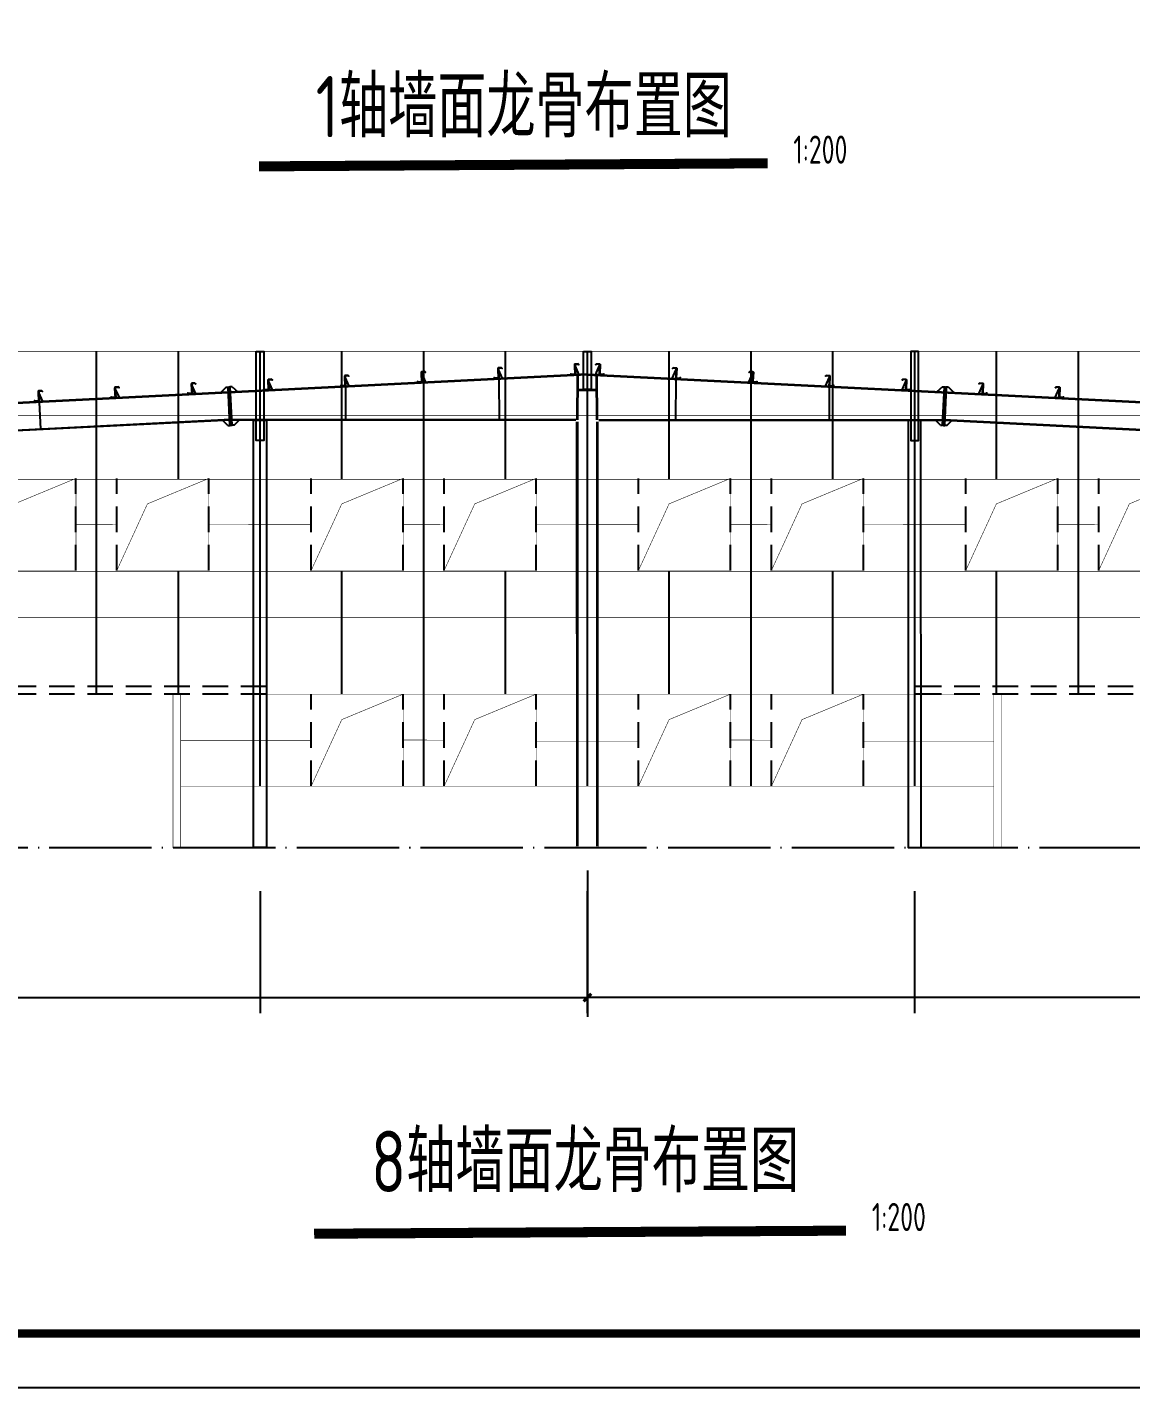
# Model space of a CAD drawing. Extents: x 180850 to 1399066, y 48356 to 327880.
# Drawn here: x 1220406 to 1241985, y 136123 to 162720 of the extents above; entities that cross this region are included whole.
import ezdxf

# ---------------------------------------------------------------- set-up
doc = ezdxf.new("R2010")
doc.units = 0
doc.header["$LTSCALE"] = 1000
doc.linetypes.add('DASHED', pattern=[0.75, 0.5, -0.25])
doc.linetypes.add('DOTE', pattern=[2.42, 2, -0.2, 0.02, -0.2])
for name, color, linetype in [('AXIS', 3, 'Continuous'), ('DIM_SYMB', 3, 'Continuous'), ('DOTE', 1, 'Continuous'), ('GL', 150, 'Continuous'), ('GZ', 50, 'Continuous'), ('LT', 181, 'Continuous'), ('NUM', 7, 'Continuous'), ('PUB_TITLE', 4, 'Continuous'), ('PZ', 202, 'Continuous')]:
    doc.layers.add(name, color=color, linetype=linetype)
doc.styles.add('_TCH_DIM_T3', font='SIMPLEX', dxfattribs={"width": 0.705882, "bigfont": 'GBCBIG'})
doc.styles.add('TSSD_Norm', font='tssdeng.shx', dxfattribs={"bigfont": 'hztxt.shx'})
doc.dimstyles.new('_TCH_ARCH&&150', dxfattribs={"dimtxt": 446.25, "dimasz": 150, "dimexe": 375, "dimexo": 450, "dimgap": 189.375, "dimtad": 1, "dimdec": 0, "dimzin": 0, "dimdsep": 46, "dimtxsty": '_TCH_DIM_T3', "dimblk": 'ARCHTICK', "dimcen": 0.09, "dimclrd": 3, "dimclre": 3, "dimclrt": 7, "dimazin": 2, "dimtfac": 1, "dimtdec": 0, "dimtix": 1, "dimtmove": 2, "dimatfit": 3, "dimfxl": 1, "dimtolj": 1, "dimtzin": 0, "dimarcsym": 0})

# ---------------------------------------------------------------- blocks, each defined once
blk = doc.blocks.new('_ArchTick')
at = {"color": 0, "linetype": 'ByBlock', "const_width": 0.4}
blk.add_lwpolyline([(-0.5, -0.5), (0.5, 0.5)], dxfattribs=at)
blk = doc.blocks.new('*D1331')
at = {"color": 3, "lineweight": -2, "transparency": 16777216}
for p, q in [((2111, 4973), (2111, 2090)), ((27461, 4948), (27461, 2090)), ((2111, 2465), (27461, 2465))]:
    blk.add_line(p, q, dxfattribs=at)
at = {"layer": 'Defpoints', "color": 0, "transparency": 16777216}
for p in [(2111, 5423), (27461, 5398, -1), (27461, 2465)]:
    blk.add_point(p, dxfattribs=at)
at = {"color": 3, "lineweight": -2, "transparency": 16777216, "xscale": 150, "yscale": 150, "zscale": 150, "rotation": 180}
blk.add_blockref('_ArchTick', (2111, 2465), dxfattribs=at)
at = {"color": 3, "lineweight": -2, "transparency": 16777216, "xscale": 150, "yscale": 150, "zscale": 150}
blk.add_blockref('_ArchTick', (27461, 2465), dxfattribs=at)
at = {"color": 7, "transparency": 16777216, "insert": (14786, 2877), "char_height": 446.2, "attachment_point": 5, "style": '_TCH_DIM_T3'}
blk.add_mtext('\\A1;25350', dxfattribs=at)
blk = doc.blocks.new('*D1330')
at = {"color": 3, "lineweight": -2, "transparency": 16777216}
for p, q in [((27461, 4948), (27461, 2090)), ((52811, 4948), (52811, 2090)), ((52811, 2465), (27461, 2465))]:
    blk.add_line(p, q, dxfattribs=at)
at = {"layer": 'Defpoints', "color": 0, "transparency": 16777216}
for p in [(27461, 5398, -1), (52811, 5398, -1), (27461, 2465)]:
    blk.add_point(p, dxfattribs=at)
at = {"color": 3, "lineweight": -2, "transparency": 16777216, "xscale": 150, "yscale": 150, "zscale": 150, "rotation": 180}
blk.add_blockref('_ArchTick', (27461, 2465), dxfattribs=at)
at = {"color": 3, "lineweight": -2, "transparency": 16777216, "xscale": 150, "yscale": 150, "zscale": 150}
blk.add_blockref('_ArchTick', (52811, 2465), dxfattribs=at)
at = {"color": 7, "transparency": 16777216, "insert": (40136, 2877), "char_height": 446.2, "attachment_point": 5, "style": '_TCH_DIM_T3'}
blk.add_mtext('\\A1;25350', dxfattribs=at)
blk = doc.blocks.new('A$C5C4D7DB2')
at = {"color": 8}
for p, q in [((22730.9, 14402.4, -0.9), (22730.6, 13763.2, -1.5)), ((25729, 14552.3, -0.9), (25734.1, 13762, -3.3)), ((29192.1, 14552.3, -0.9), (29187, 13762, -3.3)), ((32190.2, 14402.4, -0.9), (32190.5, 13763.2, -1.5)), ((16739.4, 14102.8, -0.9), (16765.7, 13577.5, -1)), ((20488, 13751.6, -0.9), (20460.5, 14300.9, -0.9)), ((34433.1, 13751.6, -0.9), (34460.5, 14300.9, -0.9))]:
    blk.add_line(p, q, dxfattribs=at)
at = {"color": 8, "elevation": -0.9}
blk.add_lwpolyline([(27279.4, 14350.9), (27641.7, 14350.9), (27641.7, 14336.4), (27279.4, 14336.4)], close=True, dxfattribs=at)
at = {"layer": 'AXIS'}
for p, q in [((21060.5, 4547.9, -0.9), (21060.5, 2160, -0.9)), ((27460.5, 4547.9, -0.9), (27460.5, 2160, -0.9)), ((33860.5, 4547.9, -0.9), (33860.5, 2160, -0.9))]:
    blk.add_line(p, q, dxfattribs=at)
at = {"layer": 'DOTE', "linetype": 'DOTE'}
blk.add_line((0, 5397.9, -0.9), (54273.6, 5397.9, -0.9), dxfattribs=at)
at = {"layer": 'GL', "color": 8}
for p, q in [((27460.5, 14638.9, -0.9), (2703.9, 13401.1, -0.9)), ((27460.5, 14650.9, -0.9), (2704.1, 13413.1, -0.9)), ((27262.9, 13762.3, -4.7), (27266.1, 14628.9, -9.5)), ((27276.9, 13762.3, -4.7), (27280.1, 14629.6, -9.5)), ((27460.5, 14650.9, -0.9), (52204.5, 13413.7, -0.9)), ((27460.5, 14638.9, -0.9), (52204.5, 13401.7, -0.9)), ((27644.2, 13762.3, -4.7), (27641, 14629.6, -9.5)), ((27658.2, 13762.3, -4.7), (27655, 14628.9, -9.5)), ((20487.4, 13763.6, -1.5), (7427.6, 13110.6, 0.1)), ((20488, 13751.6, -1.5), (7428.2, 13098.6, 0.1)), ((27233.2, 13761.4, -4.2), (20487.4, 13764, -0.1)), ((27233.2, 13750.2, -2.9), (20488, 13751.6, -0.9)), ((27687.9, 13761.4, -4.2), (34433.7, 13764, -0.1)), ((27687.9, 13750.2, -2.9), (34433.1, 13751.6, -0.9)), ((34433.1, 13751.6, -1.5), (47492.9, 13098.6, 0.1)), ((34433.7, 13763.6, -1.5), (47493.5, 13110.6, 0.1))]:
    blk.add_line(p, q, dxfattribs=at)
at = {"layer": 'GZ', "color": 8}
for p, q in [((27260.5, 5422.9, -0.9), (27258.2, 13722.3, -8.7)), ((27274.5, 5422.9, -0.9), (27272.2, 13722.3, -8.7)), ((27644.2, 13722.3, -9.3), (27646.5, 5422.9, -0.9)), ((27658.2, 13722.3, -9.3), (27660.5, 5422.9, -0.9))]:
    blk.add_line(p, q, dxfattribs=at)
at = {"layer": 'GZ', "elevation": -0.9}
for points in [[(20985.5, 15097.6), (21135.5, 15097.6), (21135.5, 13353.7), (20985.5, 13353.7)], [(27385.5, 15097.6), (27535.5, 15097.6), (27535.5, 14350.9), (27385.5, 14350.9)], [(33935.5, 15097.6), (33785.5, 15097.6), (33785.5, 13353.7), (33935.5, 13353.7)], [(20935.5, 5397.9), (20936.1, 13751.5), (21185, 13751.5), (21185.5, 5397.9)], [(33985.5, 5397.9), (33985, 13751.5), (33736.1, 13751.5), (33735.5, 5397.9)]]:
    blk.add_lwpolyline(points, close=True, dxfattribs=at)
at = {"layer": 'LT', "color": 8, "linetype": 'Continuous'}
for p, q in [((24239.2, 14642.3, -4.9), (24199.3, 14640.3, -4.9)), ((24239.2, 14642.3, -4.9), (24199.3, 14640.3, -4.9)), ((25737.3, 14717.2, -4.9), (25697.5, 14715.2, -4.9)), ((25737.3, 14717.2, -4.9), (25697.5, 14715.2, -4.9)), ((27235.5, 14792.1, -4.9), (27195.6, 14790.1, -4.9)), ((27235.5, 14792.1, -4.9), (27195.6, 14790.1, -4.9)), ((27240, 14700.7, -4.9), (27200.2, 14698.7, -4.9)), ((27240, 14700.7, -4.9), (27200.2, 14698.7, -4.9)), ((27681.1, 14700.7, -4.9), (27721, 14698.7, -4.9)), ((27681.1, 14700.7, -4.9), (27721, 14698.7, -4.9)), ((27685.7, 14792.1, -4.9), (27725.5, 14790.1, -4.9)), ((27685.7, 14792.1, -4.9), (27725.5, 14790.1, -4.9)), ((29183.8, 14717.2, -4.9), (29223.6, 14715.2, -4.9)), ((29183.8, 14717.2, -4.9), (29223.6, 14715.2, -4.9)), ((30681.9, 14642.3, -4.9), (30721.7, 14640.3, -4.9)), ((30681.9, 14642.3, -4.9), (30721.7, 14640.3, -4.9)), ((19744.8, 14417.6, -4.9), (19705, 14415.6, -4.9)), ((19744.8, 14417.6, -4.9), (19705, 14415.6, -4.9)), ((21242.9, 14492.5, -4.9), (21203.1, 14490.5, -4.9)), ((21242.9, 14492.5, -4.9), (21203.1, 14490.5, -4.9)), ((21247.5, 14401.1, -4.9), (21207.7, 14399.1, -4.9)), ((21247.5, 14401.1, -4.9), (21207.7, 14399.1, -4.9)), ((22741.1, 14567.4, -4.9), (22701.2, 14565.4, -4.9)), ((22741.1, 14567.4, -4.9), (22701.2, 14565.4, -4.9)), ((22745.6, 14476, -4.9), (22705.8, 14474, -4.9)), ((22745.6, 14476, -4.9), (22705.8, 14474, -4.9)), ((24243.8, 14550.9, -4.9), (24203.9, 14548.9, -4.9)), ((24243.8, 14550.9, -4.9), (24203.9, 14548.9, -4.9)), ((25741.9, 14625.8, -4.9), (25702, 14623.8, -4.9)), ((25741.9, 14625.8, -4.9), (25702, 14623.8, -4.9)), ((29179.2, 14625.8, -4.9), (29219, 14623.8, -4.9)), ((29179.2, 14625.8, -4.9), (29219, 14623.8, -4.9)), ((30677.3, 14550.9, -4.9), (30717.2, 14548.9, -4.9)), ((30677.3, 14550.9, -4.9), (30717.2, 14548.9, -4.9)), ((32175.4, 14476, -4.9), (32215.3, 14474, -4.9)), ((32175.4, 14476, -4.9), (32215.3, 14474, -4.9)), ((32180, 14567.4, -4.9), (32219.9, 14565.4, -4.9)), ((32180, 14567.4, -4.9), (32219.9, 14565.4, -4.9)), ((35176.3, 14417.6, -4.9), (35216.1, 14415.6, -4.9)), ((35176.3, 14417.6, -4.9), (35216.1, 14415.6, -4.9)), ((16748.6, 14267.8, -4.9), (16708.7, 14265.8, -4.9)), ((16748.6, 14267.8, -4.9), (16708.7, 14265.8, -4.9)), ((16753.1, 14176.4, -4.9), (16713.3, 14174.4, -4.9)), ((16753.1, 14176.4, -4.9), (16713.3, 14174.4, -4.9)), ((18246.7, 14342.7, -4.9), (18206.8, 14340.7, -4.9)), ((18246.7, 14342.7, -4.9), (18206.8, 14340.7, -4.9)), ((18251.3, 14251.3, -4.9), (18211.4, 14249.3, -4.9)), ((18251.3, 14251.3, -4.9), (18211.4, 14249.3, -4.9)), ((19749.4, 14326.2, -4.9), (19709.5, 14324.2, -4.9)), ((19749.4, 14326.2, -4.9), (19709.5, 14324.2, -4.9)), ((35171.7, 14326.2, -4.9), (35211.6, 14324.2, -4.9)), ((35171.7, 14326.2, -4.9), (35211.6, 14324.2, -4.9)), ((36669.8, 14251.3, -4.9), (36709.7, 14249.3, -4.9)), ((36669.8, 14251.3, -4.9), (36709.7, 14249.3, -4.9)), ((36674.4, 14342.7, -4.9), (36714.3, 14340.7, -4.9)), ((36674.4, 14342.7, -4.9), (36714.3, 14340.7, -4.9))]:
    blk.add_line(p, q, dxfattribs=at)
at = {"layer": 'LT', "color": 1, "linetype": 'Continuous'}
for p, q in [((33673.6, 14401.1, -4.9), (33713.4, 14399.1, -4.9)), ((33673.6, 14401.1, -4.9), (33713.4, 14399.1, -4.9)), ((33678.1, 14492.5, -4.9), (33718, 14490.5, -4.9)), ((33678.1, 14492.5, -4.9), (33718, 14490.5, -4.9))]:
    blk.add_line(p, q, dxfattribs=at)
at = {"layer": 'LT', "color": 8, "elevation": -4.9}
for points in [[(24216.9, 14686, -0.4142136), (24226.4, 14696.5), (24282.1, 14699.2), (24296.2, 14686.5), (24298.2, 14688.7), (24283.2, 14702.3), (24223.2, 14699.3, 0.4142136), (24213.7, 14688.8), (24222.6, 14512, -0.4142136), (24213.1, 14501.6), (24157.4, 14498.8), (24143.3, 14511.5), (24141.3, 14509.3), (24156.3, 14495.7), (24216.2, 14498.7, 0.4142136), (24225.7, 14509.2), (24216.9, 14686)], [(27213.1, 14835.8, -0.4142136), (27222.6, 14846.3), (27278.3, 14849.1), (27292.4, 14836.3), (27294.5, 14838.5), (27279.4, 14852.1), (27219.5, 14849.1, 0.4142136), (27210, 14838.6), (27218.8, 14661.8, -0.4142136), (27209.3, 14651.4), (27153.7, 14648.6), (27139.5, 14661.4), (27137.5, 14659.1), (27152.6, 14645.5), (27212.5, 14648.5, 0.4142136), (27222, 14659), (27213.1, 14835.8)], [(27708, 14835.8, 0.4142136), (27698.5, 14846.3), (27642.8, 14849.1), (27628.7, 14836.3), (27626.7, 14838.5), (27641.7, 14852.1), (27701.7, 14849.1, -0.4142136), (27711.2, 14838.6), (27702.3, 14661.8, 0.4142136), (27711.8, 14651.4), (27767.5, 14648.6), (27781.6, 14661.4), (27783.6, 14659.1), (27768.6, 14645.5), (27708.7, 14648.5, -0.4142136), (27699.2, 14659), (27708, 14835.8)], [(29206.1, 14760.9, 0.4142136), (29196.6, 14771.4), (29140.9, 14774.1), (29126.8, 14761.4), (29124.8, 14763.6), (29139.8, 14777.2), (29199.7, 14774.2, -0.4142136), (29209.2, 14763.7), (29200.4, 14586.9, 0.4142136), (29209.9, 14576.5), (29265.6, 14573.7), (29279.7, 14586.4), (29281.7, 14584.2), (29266.7, 14570.6), (29206.7, 14573.6, -0.4142136), (29197.2, 14584.1), (29206.1, 14760.9)], [(30704.2, 14686, 0.4142136), (30694.7, 14696.5), (30639, 14699.2), (30624.9, 14686.5), (30622.9, 14688.7), (30637.9, 14702.3), (30697.9, 14699.3, -0.4142136), (30707.4, 14688.8), (30698.5, 14512, 0.4142136), (30708, 14501.6), (30763.7, 14498.8), (30777.8, 14511.5), (30779.8, 14509.3), (30764.8, 14495.7), (30704.9, 14498.7, -0.4142136), (30695.4, 14509.2), (30704.2, 14686)], [(18224.4, 14386.3, -0.4142136), (18233.9, 14396.8), (18289.5, 14399.6), (18303.7, 14386.8), (18305.7, 14389.1), (18290.6, 14402.7), (18230.7, 14399.7, 0.4142136), (18221.2, 14389.2), (18230.1, 14212.4, -0.4142136), (18220.6, 14201.9), (18164.9, 14199.1), (18150.8, 14211.9), (18148.8, 14209.7), (18163.8, 14196.1), (18223.7, 14199.1, 0.4142136), (18233.2, 14209.6), (18224.4, 14386.3)], [(19722.5, 14461.3, -0.4142136), (19732, 14471.7), (19787.7, 14474.5), (19801.8, 14461.7), (19803.8, 14464), (19788.8, 14477.6), (19728.8, 14474.6, 0.4142136), (19719.4, 14464.1), (19728.2, 14287.3, -0.4142136), (19718.7, 14276.8), (19663, 14274), (19648.9, 14286.8), (19646.9, 14284.6), (19661.9, 14271), (19721.9, 14274, 0.4142136), (19731.3, 14284.5), (19722.5, 14461.3)], [(21220.6, 14536.2, -0.4142136), (21230.1, 14546.6), (21285.8, 14549.4), (21299.9, 14536.7), (21301.9, 14538.9), (21286.9, 14552.5), (21227, 14549.5, 0.4142136), (21217.5, 14539), (21226.3, 14362.2, -0.4142136), (21216.8, 14351.7), (21161.1, 14349), (21147, 14361.7), (21145, 14359.5), (21160.1, 14345.9), (21220, 14348.9, 0.4142136), (21229.5, 14359.4), (21220.6, 14536.2)], [(22718.8, 14611.1, -0.4142136), (22728.2, 14621.6), (22783.9, 14624.3), (22798.1, 14611.6), (22800.1, 14613.8), (22785, 14627.4), (22725.1, 14624.4, 0.4142136), (22715.6, 14613.9), (22724.5, 14437.1, -0.4142136), (22715, 14426.6), (22659.3, 14423.9), (22645.2, 14436.6), (22643.1, 14434.4), (22658.2, 14420.8), (22718.1, 14423.8, 0.4142136), (22727.6, 14434.3), (22718.8, 14611.1)], [(32202.3, 14611.1, 0.4142136), (32192.8, 14621.6), (32137.2, 14624.3), (32123, 14611.6), (32121, 14613.8), (32136.1, 14627.4), (32196, 14624.4, -0.4142136), (32205.5, 14613.9), (32196.6, 14437.1, 0.4142136), (32206.1, 14426.6), (32261.8, 14423.9), (32275.9, 14436.6), (32278, 14434.4), (32262.9, 14420.8), (32203, 14423.8, -0.4142136), (32193.5, 14434.3), (32202.3, 14611.1)], [(35198.6, 14461.3, 0.4142136), (35189.1, 14471.7), (35133.4, 14474.5), (35119.3, 14461.7), (35117.3, 14464), (35132.3, 14477.6), (35192.3, 14474.6, -0.4142136), (35201.7, 14464.1), (35192.9, 14287.3, 0.4142136), (35202.4, 14276.8), (35258.1, 14274), (35272.2, 14286.8), (35274.2, 14284.6), (35259.2, 14271), (35199.2, 14274, -0.4142136), (35189.8, 14284.5), (35198.6, 14461.3)], [(36696.7, 14386.3, 0.4142136), (36687.2, 14396.8), (36631.5, 14399.6), (36617.4, 14386.8), (36615.4, 14389.1), (36630.5, 14402.7), (36690.4, 14399.7, -0.4142136), (36699.9, 14389.2), (36691, 14212.4, 0.4142136), (36700.5, 14201.9), (36756.2, 14199.1), (36770.3, 14211.9), (36772.3, 14209.7), (36757.3, 14196.1), (36697.4, 14199.1, -0.4142136), (36687.9, 14209.6), (36696.7, 14386.3)], [(16726.2, 14311.4, -0.4142136), (16735.7, 14321.9), (16791.4, 14324.7), (16805.5, 14311.9), (16807.6, 14314.2), (16792.5, 14327.8), (16732.6, 14324.8, 0.4142136), (16723.1, 14314.3), (16731.9, 14137.5, -0.4142136), (16722.4, 14127), (16666.8, 14124.2), (16652.6, 14137), (16650.6, 14134.8), (16665.7, 14121.2), (16725.6, 14124.2, 0.4142136), (16735.1, 14134.7), (16726.2, 14311.4)]]:
    blk.add_lwpolyline(points, format="xyb", dxfattribs=at)
at = {"layer": 'LT', "color": 8, "elevation": -0.9}
for points in [[(24217.1, 14681), (24223.1, 14681.3), (24232.7, 14489.5), (24226.7, 14489.2)], [(24223.6, 14671.3), (24232.7, 14489.5), (24302.6, 14493)], [(27213.4, 14830.8), (27219.4, 14831.1), (27229, 14639.3), (27223, 14639)], [(27219.9, 14821.1), (27229, 14639.3), (27298.9, 14642.8)], [(27701.3, 14821.1), (27692.2, 14639.3), (27622.3, 14642.8)], [(27707.8, 14830.8), (27701.8, 14831.1), (27692.2, 14639.3), (27698.2, 14639)], [(29199.3, 14746.2), (29190.3, 14564.4), (29120.4, 14567.9)], [(29205.8, 14755.9), (29199.8, 14756.2), (29190.3, 14564.4), (29196.2, 14564.1)], [(30697.5, 14671.3), (30688.4, 14489.5), (30618.5, 14493)], [(30704, 14681), (30698, 14681.3), (30688.4, 14489.5), (30694.4, 14489.2)], [(18224.6, 14381.4), (18230.6, 14381.7), (18240.2, 14189.9), (18234.2, 14189.6)], [(18231.1, 14371.7), (18240.2, 14189.9), (18310.1, 14193.4)], [(19722.8, 14456.3), (19728.7, 14456.6), (19738.3, 14264.8), (19732.3, 14264.5)], [(19729.2, 14446.6), (19738.3, 14264.8), (19808.2, 14268.3)], [(21220.9, 14531.2), (21226.9, 14531.5), (21236.5, 14339.7), (21230.5, 14339.4)], [(21227.4, 14521.5), (21236.5, 14339.7), (21306.4, 14343.2)], [(22719, 14606.1), (22725, 14606.4), (22734.6, 14414.6), (22728.6, 14414.3)], [(22725.5, 14596.4), (22734.6, 14414.6), (22804.5, 14418.1)], [(32195.6, 14596.4), (32186.5, 14414.6), (32116.6, 14418.1)], [(32202.1, 14606.1), (32196.1, 14606.4), (32186.5, 14414.6), (32192.5, 14414.3)], [(35191.9, 14446.6), (35182.8, 14264.8), (35112.9, 14268.3)], [(35198.3, 14456.3), (35192.4, 14456.6), (35182.8, 14264.8), (35188.8, 14264.5)], [(36690, 14371.7), (36680.9, 14189.9), (36611, 14193.4)], [(36696.5, 14381.4), (36690.5, 14381.7), (36680.9, 14189.9), (36686.9, 14189.6)], [(16726.5, 14306.4), (16732.5, 14306.7), (16742.1, 14115), (16736.1, 14114.7)], [(16733, 14296.8), (16742.1, 14115), (16812, 14118.5)]]:
    blk.add_lwpolyline(points, close=True, dxfattribs=at)
at = {"layer": 'LT', "elevation": -4.9}
for points in [[(25715, 14760.9, -0.4142136), (25724.5, 14771.4), (25780.2, 14774.1), (25794.3, 14761.4), (25796.3, 14763.6), (25781.3, 14777.2), (25721.4, 14774.2, 0.4142136), (25711.9, 14763.7), (25720.7, 14586.9, -0.4142136), (25711.2, 14576.5), (25655.5, 14573.7), (25641.4, 14586.4), (25639.4, 14584.2), (25654.4, 14570.6), (25714.4, 14573.6, 0.4142136), (25723.9, 14584.1), (25715, 14760.9)], [(33700.5, 14536.2, 0.4142136), (33691, 14546.6), (33635.3, 14549.4), (33621.2, 14536.7), (33619.2, 14538.9), (33634.2, 14552.5), (33694.1, 14549.5, -0.4142136), (33703.6, 14539), (33694.8, 14362.2, 0.4142136), (33704.3, 14351.7), (33759.9, 14349), (33774.1, 14361.7), (33776.1, 14359.5), (33761, 14345.9), (33701.1, 14348.9, -0.4142136), (33691.6, 14359.4), (33700.5, 14536.2)]]:
    blk.add_lwpolyline(points, format="xyb", dxfattribs=at)
at = {"layer": 'LT', "elevation": -0.9}
for points in [[(25715.3, 14755.9), (25721.3, 14756.2), (25730.8, 14564.4), (25724.9, 14564.1)], [(25721.8, 14746.2), (25730.8, 14564.4), (25800.7, 14567.9)], [(33693.7, 14521.5), (33684.6, 14339.7), (33614.7, 14343.2)], [(33700.2, 14531.2), (33694.2, 14531.5), (33684.6, 14339.7), (33690.6, 14339.4)]]:
    blk.add_lwpolyline(points, close=True, dxfattribs=at)
at = {"layer": 'LT', "color": 8, "linetype": 'Continuous'}
for points in [[(24216.7, 14628.9, -4.9), (24215.5, 14653.4, -4.9), (24225.7, 14629.4, -4.9), (24224.5, 14653.8, -4.9)], [(24216.7, 14628.9, -4.9), (24215.5, 14653.4, -4.9), (24225.7, 14629.4, -4.9), (24224.5, 14653.8, -4.9)], [(25718.2, 14636.9, -4.9), (25719.4, 14612.4, -4.9), (25727.2, 14637.3, -4.9), (25728.4, 14612.9, -4.9)], [(25718.2, 14636.9, -4.9), (25719.4, 14612.4, -4.9), (25727.2, 14637.3, -4.9), (25728.4, 14612.9, -4.9)], [(27213, 14778.7, -4.9), (27211.8, 14803.2, -4.9), (27222, 14779.2, -4.9), (27220.8, 14803.6, -4.9)], [(27213, 14778.7, -4.9), (27211.8, 14803.2, -4.9), (27222, 14779.2, -4.9), (27220.8, 14803.6, -4.9)], [(27216.3, 14711.8, -4.9), (27217.6, 14687.3, -4.9), (27225.3, 14712.2, -4.9), (27226.6, 14687.8, -4.9)], [(27216.3, 14711.8, -4.9), (27217.6, 14687.3, -4.9), (27225.3, 14712.2, -4.9), (27226.6, 14687.8, -4.9)], [(27704.8, 14711.8, -4.9), (27703.6, 14687.3, -4.9), (27695.8, 14712.2, -4.9), (27694.6, 14687.8, -4.9)], [(27704.8, 14711.8, -4.9), (27703.6, 14687.3, -4.9), (27695.8, 14712.2, -4.9), (27694.6, 14687.8, -4.9)], [(27708.2, 14778.7, -4.9), (27709.4, 14803.2, -4.9), (27699.2, 14779.2, -4.9), (27700.4, 14803.6, -4.9)], [(27708.2, 14778.7, -4.9), (27709.4, 14803.2, -4.9), (27699.2, 14779.2, -4.9), (27700.4, 14803.6, -4.9)], [(29202.9, 14636.9, -4.9), (29201.7, 14612.4, -4.9), (29193.9, 14637.3, -4.9), (29192.7, 14612.9, -4.9)], [(29202.9, 14636.9, -4.9), (29201.7, 14612.4, -4.9), (29193.9, 14637.3, -4.9), (29192.7, 14612.9, -4.9)], [(29206.2, 14703.8, -4.9), (29207.5, 14728.3, -4.9), (29197.2, 14704.3, -4.9), (29198.5, 14728.7, -4.9)], [(29206.2, 14703.8, -4.9), (29207.5, 14728.3, -4.9), (29197.2, 14704.3, -4.9), (29198.5, 14728.7, -4.9)], [(30704.4, 14628.9, -4.9), (30705.6, 14653.4, -4.9), (30695.4, 14629.4, -4.9), (30696.6, 14653.8, -4.9)], [(30704.4, 14628.9, -4.9), (30705.6, 14653.4, -4.9), (30695.4, 14629.4, -4.9), (30696.6, 14653.8, -4.9)], [(19722.4, 14404.2, -4.9), (19721.1, 14428.6, -4.9), (19731.3, 14404.6, -4.9), (19730.1, 14429.1, -4.9)], [(19722.4, 14404.2, -4.9), (19721.1, 14428.6, -4.9), (19731.3, 14404.6, -4.9), (19730.1, 14429.1, -4.9)], [(21220.5, 14479.1, -4.9), (21219.3, 14503.6, -4.9), (21229.5, 14479.5, -4.9), (21228.2, 14504, -4.9)], [(21220.5, 14479.1, -4.9), (21219.3, 14503.6, -4.9), (21229.5, 14479.5, -4.9), (21228.2, 14504, -4.9)], [(21223.8, 14412.1, -4.9), (21225, 14387.7, -4.9), (21232.8, 14412.6, -4.9), (21234, 14388.1, -4.9)], [(21223.8, 14412.1, -4.9), (21225, 14387.7, -4.9), (21232.8, 14412.6, -4.9), (21234, 14388.1, -4.9)], [(22718.6, 14554, -4.9), (22717.4, 14578.5, -4.9), (22727.6, 14554.4, -4.9), (22726.4, 14578.9, -4.9)], [(22718.6, 14554, -4.9), (22717.4, 14578.5, -4.9), (22727.6, 14554.4, -4.9), (22726.4, 14578.9, -4.9)], [(22722, 14487.1, -4.9), (22723.2, 14462.6, -4.9), (22730.9, 14487.5, -4.9), (22732.2, 14463, -4.9)], [(22722, 14487.1, -4.9), (22723.2, 14462.6, -4.9), (22730.9, 14487.5, -4.9), (22732.2, 14463, -4.9)], [(24220.1, 14562, -4.9), (24221.3, 14537.5, -4.9), (24229.1, 14562.4, -4.9), (24230.3, 14537.9, -4.9)], [(24220.1, 14562, -4.9), (24221.3, 14537.5, -4.9), (24229.1, 14562.4, -4.9), (24230.3, 14537.9, -4.9)], [(30701, 14562, -4.9), (30699.8, 14537.5, -4.9), (30692, 14562.4, -4.9), (30690.8, 14537.9, -4.9)], [(30701, 14562, -4.9), (30699.8, 14537.5, -4.9), (30692, 14562.4, -4.9), (30690.8, 14537.9, -4.9)], [(32199.1, 14487.1, -4.9), (32197.9, 14462.6, -4.9), (32190.2, 14487.5, -4.9), (32188.9, 14463, -4.9)], [(32199.1, 14487.1, -4.9), (32197.9, 14462.6, -4.9), (32190.2, 14487.5, -4.9), (32188.9, 14463, -4.9)], [(32202.5, 14554, -4.9), (32203.7, 14578.5, -4.9), (32193.5, 14554.4, -4.9), (32194.7, 14578.9, -4.9)], [(32202.5, 14554, -4.9), (32203.7, 14578.5, -4.9), (32193.5, 14554.4, -4.9), (32194.7, 14578.9, -4.9)], [(35198.7, 14404.2, -4.9), (35200, 14428.6, -4.9), (35189.8, 14404.6, -4.9), (35191, 14429.1, -4.9)], [(35198.7, 14404.2, -4.9), (35200, 14428.6, -4.9), (35189.8, 14404.6, -4.9), (35191, 14429.1, -4.9)], [(16726.1, 14254.4, -4.9), (16724.9, 14278.8, -4.9), (16735.1, 14254.8, -4.9), (16733.9, 14279.3, -4.9)], [(16726.1, 14254.4, -4.9), (16724.9, 14278.8, -4.9), (16735.1, 14254.8, -4.9), (16733.9, 14279.3, -4.9)], [(16729.4, 14187.4, -4.9), (16730.7, 14163, -4.9), (16738.4, 14187.9, -4.9), (16739.7, 14163.4, -4.9)], [(16729.4, 14187.4, -4.9), (16730.7, 14163, -4.9), (16738.4, 14187.9, -4.9), (16739.7, 14163.4, -4.9)], [(18224.2, 14329.3, -4.9), (18223, 14353.7, -4.9), (18233.2, 14329.7, -4.9), (18232, 14354.2, -4.9)], [(18224.2, 14329.3, -4.9), (18223, 14353.7, -4.9), (18233.2, 14329.7, -4.9), (18232, 14354.2, -4.9)], [(18227.6, 14262.3, -4.9), (18228.8, 14237.9, -4.9), (18236.6, 14262.8, -4.9), (18237.8, 14238.3, -4.9)], [(18227.6, 14262.3, -4.9), (18228.8, 14237.9, -4.9), (18236.6, 14262.8, -4.9), (18237.8, 14238.3, -4.9)], [(19725.7, 14337.2, -4.9), (19726.9, 14312.8, -4.9), (19734.7, 14337.7, -4.9), (19735.9, 14313.2, -4.9)], [(19725.7, 14337.2, -4.9), (19726.9, 14312.8, -4.9), (19734.7, 14337.7, -4.9), (19735.9, 14313.2, -4.9)], [(35195.4, 14337.2, -4.9), (35194.2, 14312.8, -4.9), (35186.4, 14337.7, -4.9), (35185.2, 14313.2, -4.9)], [(35195.4, 14337.2, -4.9), (35194.2, 14312.8, -4.9), (35186.4, 14337.7, -4.9), (35185.2, 14313.2, -4.9)], [(36693.5, 14262.3, -4.9), (36692.3, 14237.9, -4.9), (36684.5, 14262.8, -4.9), (36683.3, 14238.3, -4.9)], [(36693.5, 14262.3, -4.9), (36692.3, 14237.9, -4.9), (36684.5, 14262.8, -4.9), (36683.3, 14238.3, -4.9)], [(36696.9, 14329.3, -4.9), (36698.1, 14353.7, -4.9), (36687.9, 14329.7, -4.9), (36689.1, 14354.2, -4.9)], [(36696.9, 14329.3, -4.9), (36698.1, 14353.7, -4.9), (36687.9, 14329.7, -4.9), (36689.1, 14354.2, -4.9)]]:
    blk.add_solid(points, dxfattribs=at)
at = {"layer": 'LT', "color": 1, "linetype": 'Continuous'}
for points in [[(25714.9, 14703.8, -4.9), (25713.6, 14728.3, -4.9), (25723.9, 14704.3, -4.9), (25722.6, 14728.7, -4.9)], [(25714.9, 14703.8, -4.9), (25713.6, 14728.3, -4.9), (25723.9, 14704.3, -4.9), (25722.6, 14728.7, -4.9)], [(33697.3, 14412.1, -4.9), (33696, 14387.7, -4.9), (33688.3, 14412.6, -4.9), (33687.1, 14388.1, -4.9)], [(33697.3, 14412.1, -4.9), (33696, 14387.7, -4.9), (33688.3, 14412.6, -4.9), (33687.1, 14388.1, -4.9)], [(33700.6, 14479.1, -4.9), (33701.8, 14503.6, -4.9), (33691.6, 14479.5, -4.9), (33692.9, 14504, -4.9)], [(33700.6, 14479.1, -4.9), (33701.8, 14503.6, -4.9), (33691.6, 14479.5, -4.9), (33692.9, 14504, -4.9)]]:
    blk.add_solid(points, dxfattribs=at)
at = {"layer": 'PZ', "color": 8}
for p, q in [((20395.6, 14397.8, -2.9), (20295.9, 14292.7, -4.9)), ((20395.6, 14397.8, -2.9), (20295.9, 14292.7, -4.9)), ((20395.6, 14397.8, -2.9), (20435.6, 14399.8, -2.9)), ((20395.6, 14397.8, -2.9), (20435.6, 14399.8, -2.9)), ((20515.5, 14403.8, -2.9), (20475.5, 14401.8, -2.9)), ((20515.5, 14403.8, -2.9), (20475.5, 14401.8, -2.9)), ((20515.5, 14403.8, -2.9), (20625.2, 14309.1, -4.9)), ((20515.5, 14403.8, -2.9), (20625.2, 14309.1, -4.9)), ((34405.6, 14403.8, -2.9), (34295.9, 14309.1, -4.9)), ((34405.6, 14403.8, -2.9), (34295.9, 14309.1, -4.9)), ((34405.6, 14403.8, -2.9), (34445.6, 14401.8, -2.9)), ((34405.6, 14403.8, -2.9), (34445.6, 14401.8, -2.9)), ((34525.5, 14397.8, -2.9), (34485.5, 14399.8, -2.9)), ((34525.5, 14397.8, -2.9), (34485.5, 14399.8, -2.9)), ((34525.5, 14397.8, -2.9), (34625.2, 14292.7, -4.9)), ((34525.5, 14397.8, -2.9), (34625.2, 14292.7, -4.9)), ((20433.1, 13648.7, -1.5), (20330.4, 13743.7, -1.5)), ((20433.1, 13648.7, -1.5), (20330.4, 13743.7, -1.5)), ((20433.1, 13648.7, -1.5), (20473, 13650.7, -1.5)), ((20433.1, 13648.7, -1.5), (20473, 13650.7, -1.5)), ((20552.9, 13654.7, -1.5), (20513, 13652.7, -1.5)), ((20552.9, 13654.7, -1.5), (20513, 13652.7, -1.5)), ((20552.9, 13654.7, -1.5), (20649.5, 13750.4, -1.5)), ((20552.9, 13654.7, -1.5), (20649.5, 13750.4, -1.5)), ((34368.2, 13654.7, -1.5), (34271.6, 13750.4, -1.5)), ((34368.2, 13654.7, -1.5), (34271.6, 13750.4, -1.5)), ((34368.2, 13654.7, -1.5), (34408.1, 13652.7, -1.5)), ((34368.2, 13654.7, -1.5), (34408.1, 13652.7, -1.5)), ((34488, 13648.7, -1.5), (34448.1, 13650.7, -1.5)), ((34488, 13648.7, -1.5), (34448.1, 13650.7, -1.5)), ((34488, 13648.7, -1.5), (34590.7, 13743.7, -1.5)), ((34488, 13648.7, -1.5), (34590.7, 13743.7, -1.5))]:
    blk.add_line(p, q, dxfattribs=at)
at = {"layer": 'PZ', "color": 8, "elevation": -0.9}
for points in [[(20493, 13651.7), (20473, 13650.7), (20435.6, 14399.8), (20455.6, 14400.8)], [(20493, 13651.7), (20473, 13650.7), (20435.6, 14399.8), (20455.6, 14400.8)], [(20493, 13651.7), (20513, 13652.7), (20475.5, 14401.8), (20455.6, 14400.8)], [(20493, 13651.7), (20513, 13652.7), (20475.5, 14401.8), (20455.6, 14400.8)], [(34428.1, 13651.7), (34408.1, 13652.7), (34445.6, 14401.8), (34465.5, 14400.8)], [(34428.1, 13651.7), (34408.1, 13652.7), (34445.6, 14401.8), (34465.5, 14400.8)], [(34428.1, 13651.7), (34448.1, 13650.7), (34485.5, 14399.8), (34465.5, 14400.8)], [(34428.1, 13651.7), (34448.1, 13650.7), (34485.5, 14399.8), (34465.5, 14400.8)]]:
    blk.add_lwpolyline(points, close=True, dxfattribs=at)
at = {"layer": 'PZ', "color": 8, "const_width": 2, "elevation": -4.7}
for points in [[(27233.2, 13762.2), (27733.2, 13762.3), (27733.2, 13742.3), (27233.2, 13742.2)], [(27233.2, 13722.2), (27733.2, 13722.3), (27733.2, 13742.3), (27233.2, 13742.2)]]:
    blk.add_lwpolyline(points, close=True, dxfattribs=at)
at = {"layer": 'PZ', "const_width": 2.25, "elevation": -0.9}
for points in [[(27467.5, 5597.9), (27453.5, 5597.9), (27453.5, 5422.9), (27467.5, 5422.9)], [(27235.5, 5397.9), (27685.5, 5397.9), (27685.5, 5422.9), (27235.5, 5422.9)]]:
    blk.add_lwpolyline(points, close=True, dxfattribs=at)
dim = blk.add_linear_dim(base=(27460.5, 2464.5), p1=(2110.5, 5422.9), p2=(27460.5, 5397.9, -0.9), dimstyle='_TCH_ARCH&&150')
dim.commit()
dim.dimension.update_dxf_attribs({"geometry": '*D1331', "text_midpoint": (14785.5, 2877)})
dim = blk.add_linear_dim(base=(27460.5, 2464.5), p1=(52810.5, 5397.9, -0.9), p2=(27460.5, 5397.9, -0.9), angle=180, dimstyle='_TCH_ARCH&&150')
dim.commit()
dim.dimension.update_dxf_attribs({"geometry": '*D1330', "text_midpoint": (40135.5, 2877)})

msp = doc.modelspace()

# ---------------------------------------------------------------- linework, layer by layer
at = {"color": 4}
for p, q in [((1221754.46, 156382.58, -4.87), (1221754.46, 149683.2, -1.03)), ((1223354.46, 156382.58, -4.87), (1223354.46, 153882.95)), ((1224954.46, 156382.58, -4.87), (1224954.46, 147882.95)), ((1226554.46, 156382.58, -8.15), (1226554.46, 153882.95, -3.27)), ((1228154.46, 156382.58, -4.87), (1228154.46, 147882.95, 0)), ((1229754.46, 156382.58, -4.87), (1229754.46, 153882.95)), ((1231354.46, 156382.58, -4.87), (1231354.46, 147882.95)), ((1232954.46, 156382.58, -8.15), (1232954.46, 153882.95, -3.27)), ((1234554.46, 156382.58, -4.87), (1234554.46, 147882.95, 0)), ((1236154.46, 156382.58, -4.87), (1236154.46, 153882.95)), ((1237754.46, 156382.58, -4.87), (1237754.46, 147882.95)), ((1239354.46, 156382.58, -8.15), (1239354.46, 153882.95, -3.27)), ((1240954.46, 156382.58, -4.87), (1240954.46, 149682.95, -1.03)), ((1223354.46, 152082.95, 0.86), (1223354.46, 149679.58, -0.17)), ((1226554.46, 152082.95, -2.41), (1226554.46, 149679.57, -3.44)), ((1229754.46, 152082.95, 0.86), (1229754.46, 149679.58, -0.17)), ((1232954.46, 152082.95, -2.41), (1232954.46, 149679.57, -3.44)), ((1236154.46, 152082.95, 0.86), (1236154.46, 149679.58, -0.17)), ((1239354.46, 152082.95, -2.41), (1239354.46, 149679.57, -3.44))]:
    msp.add_line(p, q, dxfattribs=at)
at = {"layer": 'DIM_SYMB', "const_width": 196}
for points in [[(1224936.41, 159999.7), (1234883, 160060)], [(1226016.66, 139134.29), (1236417.83, 139194.59)]]:
    msp.add_lwpolyline(points, dxfattribs=at)
at = {"layer": 'LT', "linetype": 'DASHED'}
for p, q in [((1221358.05, 152099.95, 0), (1221358.05, 153900.03, 0)), ((1222158.05, 152099.95, 0), (1222158.05, 153900.03, 0)), ((1223958.05, 152099.95, 0), (1223958.05, 153900.03, 0)), ((1225958.05, 152099.95, 0), (1225958.05, 153900.03, 0)), ((1227758.05, 152099.95, 0), (1227758.05, 153900.03, 0)), ((1228558.05, 152099.95, 0), (1228558.05, 153900.03, 0)), ((1230358.05, 152099.95, 0), (1230358.05, 153900.03, 0)), ((1232358.05, 152099.95, 0), (1232358.05, 153900.03, 0)), ((1234158.05, 152099.95, 0), (1234158.05, 153900.03, 0)), ((1234958.05, 152099.95, 0), (1234958.05, 153900.03, 0)), ((1236758.05, 152099.95, 0), (1236758.05, 153900.03, 0)), ((1238758.05, 152099.95, 0), (1238758.05, 153900.03, 0)), ((1240558.05, 152099.95, 0), (1240558.05, 153900.03, 0)), ((1241358.05, 152099.95, 0), (1241358.05, 153900.03, 0)), ((1225082.84, 149832.91, -0.86), (1218433.07, 149832.91, -0.86)), ((1244282.84, 149832.91, -0.86), (1237633.07, 149832.91, -0.86)), ((1225082.85, 149682.9, -0.86), (1218433.07, 149682.99, -0.86)), ((1225958.05, 147882.95), (1225958.05, 149683.03)), ((1227758.05, 147882.95), (1227758.05, 149683.03)), ((1228558.05, 147882.95), (1228558.05, 149683.03)), ((1230358.05, 147882.95), (1230358.05, 149683.03)), ((1232358.05, 147882.95), (1232358.05, 149683.03)), ((1234158.05, 147882.95), (1234158.05, 149683.03)), ((1234958.05, 147882.95), (1234958.05, 149683.03)), ((1236758.05, 147882.95), (1236758.05, 149683.03)), ((1244282.85, 149682.9, -0.86), (1237633.07, 149682.99, -0.86))]:
    msp.add_line(p, q, dxfattribs=at)
at = {"layer": 'LT', "linetype": 'DASHED', "const_width": 10}
for points, elevation in [([(1256933.05, 156382.58), (1206008, 156382.58)], -4.87), ([(1256931.87, 155132.94), (1206006.83, 155132.94)], -4.87), ([(1256933.05, 153882.95), (1206008, 153882.95)], -0.86), ([(1221358.05, 153003.32), (1222158.05, 152999.99)], 0), ([(1225958.05, 153002.42), (1223958.05, 152999)], -0.86), ([(1227758.05, 153003.32), (1228558.05, 152999.99)], 0), ([(1232358.05, 153002.42), (1230358.05, 152999)], -0.86), ([(1234158.05, 153003.32), (1234958.05, 152999.99)], 0), ([(1238758.05, 153002.42), (1236758.05, 152999)], -0.86), ([(1240558.05, 153003.32), (1241358.05, 152999.99)], 0), ([(1256933.05, 152082.95), (1206008, 152082.95)], -0.86), ([(1256933.05, 151182.95), (1206008, 151182.95)], -0.86), ([(1238966.05, 149683.03), (1224833.25, 149682.95)], -0.86), ([(1225958.05, 148781.26), (1223408.05, 148781.26)], -0.86), ([(1230358.05, 148758.01), (1232358.05, 148758.01)], -0.86), ([(1236758.05, 148758.01), (1239308.05, 148758.01)], -0.86), ([(1239308.05, 147882.95), (1223408.05, 147882.95)], -0.86)]:
    msp.add_lwpolyline(points, dxfattribs=dict(at, elevation=elevation))
for points, elevation in [([(1220156.55, 153401.9), (1221358.05, 153900.03), (1221358.05, 152099.95), (1219558.05, 152099.95)], 0), ([(1222756.55, 153401.9), (1223958.05, 153900.03), (1223958.05, 152099.95), (1222158.05, 152099.95)], 0), ([(1226556.55, 153401.9), (1227758.05, 153900.03), (1227758.05, 152099.95), (1225958.05, 152099.95)], 0), ([(1229156.55, 153401.9), (1230358.05, 153900.03), (1230358.05, 152099.95), (1228558.05, 152099.95)], 0), ([(1232956.55, 153401.9), (1234158.05, 153900.03), (1234158.05, 152099.95), (1232358.05, 152099.95)], 0), ([(1235556.55, 153401.9), (1236758.05, 153900.03), (1236758.05, 152099.95), (1234958.05, 152099.95)], 0), ([(1239356.55, 153401.9), (1240558.05, 153900.03), (1240558.05, 152099.95), (1238758.05, 152099.95)], 0), ([(1241956.55, 153401.9), (1243158.05, 153900.03), (1243158.05, 152099.95), (1241358.05, 152099.95)], 0), ([(1223408.05, 149682.99), (1223258.05, 149682.99), (1223258.05, 146682.91), (1223408.05, 146682.91)], -0.86), ([(1239308.05, 149682.99), (1239458.05, 149682.99), (1239458.05, 146682.91), (1239308.05, 146682.91)], -0.86)]:
    msp.add_lwpolyline(points, close=True, dxfattribs=dict(at, elevation=elevation))
for points in [[(1226556.55, 149184.9), (1227758.05, 149683.03), (1227758.05, 147882.95), (1225958.05, 147882.95)], [(1229156.55, 149184.9), (1230358.05, 149683.03), (1230358.05, 147882.95), (1228558.05, 147882.95)], [(1232956.55, 149184.9), (1234158.05, 149683.03), (1234158.05, 147882.95), (1232358.05, 147882.95)], [(1235556.55, 149184.9), (1236758.05, 149683.03), (1236758.05, 147882.95), (1234958.05, 147882.95)]]:
    msp.add_lwpolyline(points, close=True, dxfattribs=at)
for points in [[(1227758.05, 148786.32), (1228558.05, 148782.99)], [(1234158.05, 148786.32), (1234958.05, 148782.99)]]:
    msp.add_lwpolyline(points, dxfattribs=at)
at = {"layer": 'PUB_TITLE'}
msp.add_lwpolyline([(1194176.07, 199122.83), (1283372.95, 199122.83), (1283372.95, 136122.89), (1194176.07, 136122.89)], close=True, dxfattribs=at)
at = {"layer": 'PUB_TITLE', "const_width": 159.09}
msp.add_lwpolyline([(1196827.58, 137183.5), (1196827.58, 198062.23), (1282312.35, 198062.23), (1282312.35, 137183.5)], close=True, dxfattribs=at)

# ---------------------------------------------------------------- block references
at = {"layer": 'LT', "linetype": 'DASHED'}
msp.add_blockref('A$C5C4D7DB2', (1203897.5, 141285), dxfattribs=at)

# ---------------------------------------------------------------- texts
at = {"layer": 'NUM', "linetype": 'ByBlock', "style": 'TSSD_Norm', "width": 0.8}
for s, p in [('1轴墙面龙骨布置图 ', (1226046.52, 160566.85)), ('8轴墙面龙骨布置图 ', (1227126.77, 139947.29))]:
    msp.add_text(s, height=1200, dxfattribs=at).set_placement(p)
at = {"layer": 'NUM', "style": 'TSSD_Norm', "width": 0.7}
for p in [(1235386.33, 160052.03), (1236921.16, 139186.62)]:
    msp.add_text('1:200', height=550, dxfattribs=at).set_placement(p)

doc.saveas('drawing.dxf')
